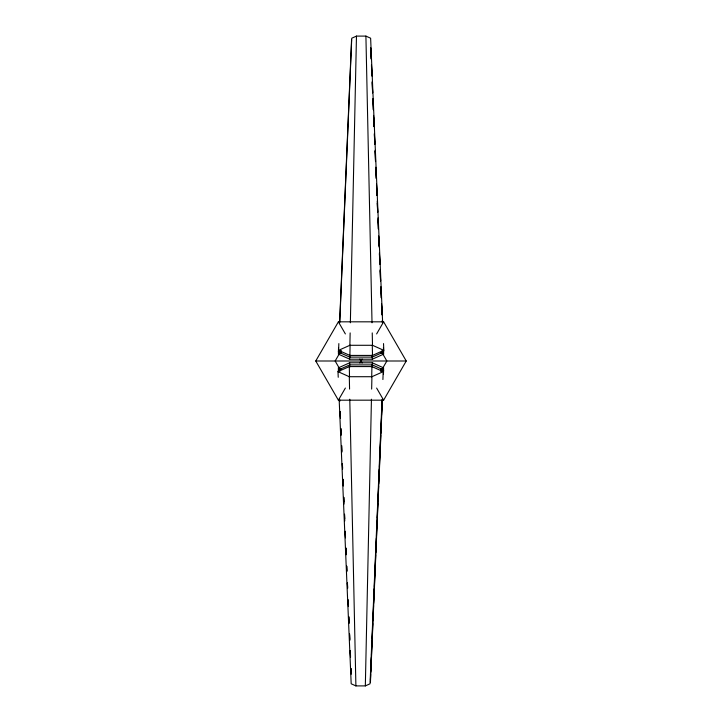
<?xml version="1.0" encoding="UTF-8"?>
<svg xmlns="http://www.w3.org/2000/svg" width="722" height="722" viewBox="0 0 722 722"><rect width="100%" height="100%" fill="white"/><g stroke="black" fill="none" stroke-linecap="round" stroke-linejoin="round"><path stroke-width="1.08" d="M383.427 347.526L383.617 352.029L372.299 357.101L349.683 357.101L349.728 354.854M338.853 343.591L338.573 350.35L349.881 345.287L350.143 332.914M350.36 322.797L356.469 36.1L365.91 36.1L370.63 38.212L382.624 322.183M383.499 350.748L383.644 354.132L372.335 359.204L349.719 359.204L349.791 355.829M383.526 343.591L383.806 350.35L372.498 355.423L349.881 355.423L350.089 345.296M371.713 376.703L371.92 366.577L349.304 366.577L337.995 371.649L338.23 377.281M339.178 399.817L351.181 683.788L355.892 685.9L365.332 685.9L371.442 399.203M371.659 389.086L371.92 376.713L383.229 371.649L382.904 379.537M372.209 366.171L372.281 362.796L349.665 362.796L338.356 367.868L338.501 371.252M372.272 367.146L372.317 364.899L349.701 364.899L338.383 369.971L338.483 372.218M349.683 357.101L338.374 352.029L338.564 347.526M339.611 322.734L351.56 39.891M349.719 359.204L338.401 354.132L338.546 350.748M339.755 322.183L351.749 38.212L356.469 36.1M382.046 399.817L370.052 683.788L365.332 685.9M370.413 680.007L370.648 674.375M370.747 672.119L371.361 657.471M371.46 655.215L372.074 640.567M372.173 638.311L372.787 623.664M372.931 620.288L373.554 605.632M373.644 603.384L374.267 588.728M374.357 586.481L374.98 571.833M375.07 569.577L375.693 554.929M375.792 552.673L376.406 538.025M376.505 535.769L377.119 521.122M377.263 517.737L377.886 503.09M377.976 500.833L378.599 486.186M378.689 483.939L379.312 469.282M379.402 467.035L380.025 452.387M380.124 450.131L380.738 435.483M380.837 433.227L381.451 418.579M381.595 415.195L382.218 400.548M383.454 371.252L383.599 367.868L372.281 362.796M370.44 682.109L382.389 399.266M383.436 374.474L383.626 369.971L372.317 364.899M315.758 361L338.383 321.822L383.617 321.822L406.242 361L383.617 400.178L338.383 400.178L315.758 361L406.242 361M339.078 354.186L335.152 361L339.078 367.814M338.383 400.178L345.378 388.057M359.872 362.949L362.128 359.051M376.622 333.943L383.617 321.822M382.922 367.814L386.848 361L382.922 354.186M338.374 352.029L341.461 350.648M338.401 354.132L341.488 352.751M380.512 369.249L383.599 367.868M380.539 371.352L383.626 369.971M349.881 345.287L372.498 345.287L383.806 350.35M337.995 371.649L349.304 376.713L371.92 376.713M381.559 351.109L383.617 352.029M380.566 352.751L383.644 354.132M338.573 350.35L349.881 355.423M371.92 366.577L383.229 371.649M338.356 367.868L341.434 369.249M338.383 369.971L340.441 370.891M338.383 321.822L345.378 333.943M359.872 359.051L362.128 362.949M376.622 388.057L383.617 400.178M370.765 47.778L371.234 59.051M371.478 64.682L371.956 75.954M372.191 81.586L372.669 92.858M372.904 98.49L373.382 109.762M373.617 115.394L374.095 126.666M374.384 133.426L374.808 143.561M375.097 150.329L375.566 161.593M375.81 167.224L376.279 178.496M376.523 184.128L377.001 195.4M377.236 201.032L377.714 212.304M377.949 217.936L378.427 229.208M378.707 235.968L379.14 246.112M379.429 252.871L379.898 264.135M380.142 269.775L380.611 281.038M380.855 286.679L381.333 297.942M381.568 303.574L382.046 314.846M382.281 320.478L382.38 322.734M370.747 48.753L371.18 58.897M371.46 65.657L371.893 75.801M372.173 82.561L372.606 92.705M372.886 99.465L373.319 109.6M373.653 117.496L374.032 126.503M374.366 134.391L374.79 144.535M375.079 151.295L375.503 161.439M375.792 168.199L376.225 178.343M376.505 185.103L376.938 195.247M377.272 203.135L377.651 212.151M377.985 220.039L378.364 229.054M378.698 236.942L379.122 247.077M379.411 253.837L379.835 263.981M380.124 270.741L380.557 280.885M380.837 287.645L381.27 297.789M381.604 305.677L381.983 314.693M340.206 411.82L340.396 416.323M340.919 428.715L341.163 434.355M341.641 445.618L341.876 451.259M342.399 463.65L342.589 468.163M343.067 479.426L343.302 485.058M343.825 497.458L344.015 501.961M344.538 514.362L344.728 518.865M345.251 531.266L345.495 536.897M345.973 548.169L346.208 553.801M346.731 566.192L346.921 570.705M347.444 583.096L347.634 587.609M348.157 600L348.347 604.504M348.87 616.904L349.114 622.535M349.583 633.808L349.827 639.439M350.296 650.712L350.54 656.343M351.063 668.734L351.253 673.247M339.62 399.266L339.719 401.522M340.143 411.657L340.432 418.426M340.865 428.561L341.145 435.321M341.578 445.465L341.858 452.225M342.336 463.497L342.571 469.129M343.004 479.273L343.293 486.032M343.762 497.305L344.051 504.064M344.475 514.208L344.764 520.968M345.242 532.231L345.477 537.872M345.91 548.007L346.19 554.776M346.668 566.039L346.903 571.671M347.381 582.943L347.616 588.574M348.094 599.847L348.383 606.606M348.807 616.75L349.096 623.51M349.574 634.782L349.809 640.414M350.242 650.558L350.522 657.318M351 668.581L351.235 674.222M365.91 36.1L372.02 322.797M372.236 332.914L372.498 345.287M372.29 345.296L372.498 355.423M372.254 354.854L372.299 357.101M372.263 355.829L372.335 359.204M349.665 362.796L349.746 367.146M349.304 366.577L349.511 376.703M349.304 376.713L349.565 389.086M349.782 399.203L355.892 685.9"/></g></svg>
